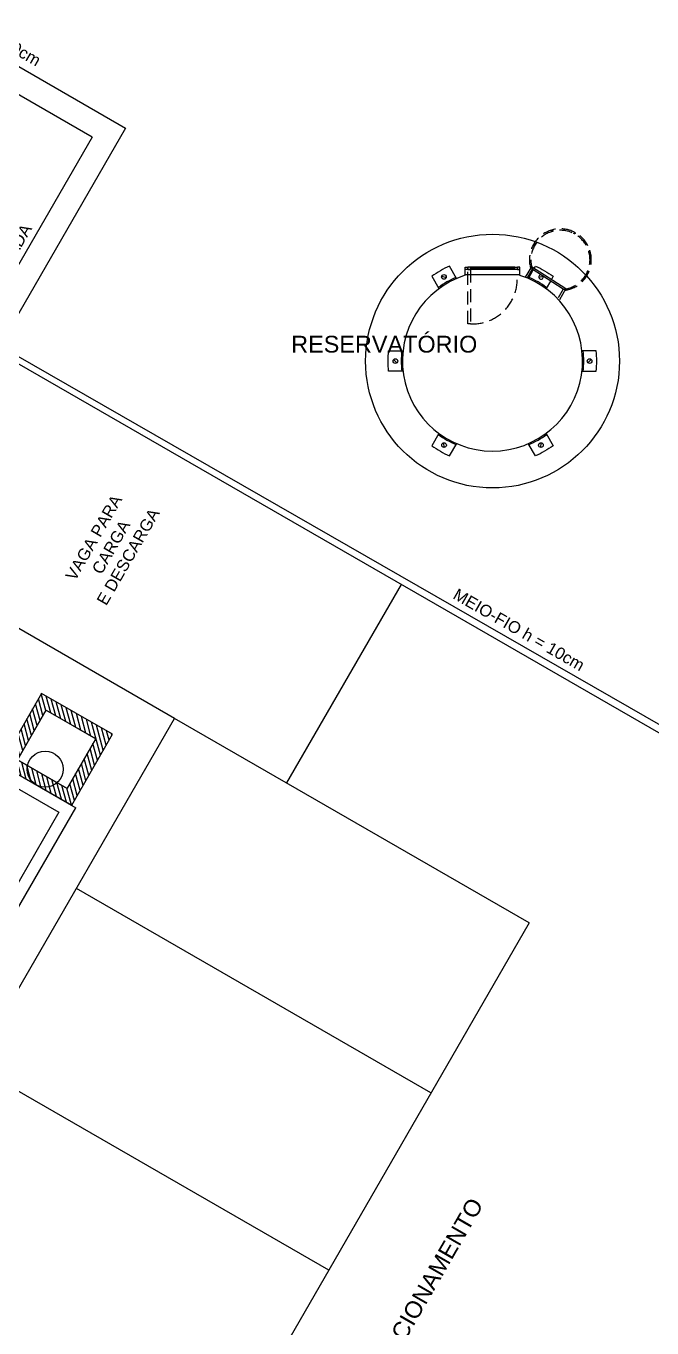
# Model space of a CAD drawing. Header units: centimetres. Extents: x 6807 to 16527, y -130 to 6110.
# Drawn here: x 14055 to 14819, y 1587 to 3178 of the extents above; entities that cross this region are included whole.
import ezdxf

# ---------------------------------------------------------------- set-up
doc = ezdxf.new("R2010")
doc.units = ezdxf.units.CM
doc.header["$LTSCALE"] = 10
for name, pattern in [('HIDDEN', [9.525, 6.35, -3.175]), ('TRACEJADO_G', [0.375, 0.25, -0.125]), ('TRAÇO-2PTOS_P', [0.625, 0.25, -0.125, 0, -0.125, 0, -0.125])]:
    doc.linetypes.add(name, pattern=pattern)
for name, color, linetype in [('A-PAREDE', 5, 'Continuous'), ('A-PISOS-CTEL', 2, 'TRACEJADO_G'), ('A-PISOS-NIVEL', 1, 'Continuous'), ('AR-ALV', 2, 'Continuous'), ('ARQ-ALV-VISTA1', 1, 'Continuous'), ('ARQ-ALV-VISTA2', 1, 'Continuous'), ('ARQ-COB-PROJ', 8, 'TRAÇO-2PTOS_P'), ('ARQ-TXT-1_050', 2, 'Continuous'), ('ARQ-TXT-1_075', 2, 'Continuous'), ('EST-MET-CORTE', 5, 'Continuous'), ('INCENDIO', 5, 'FENCELINE2'), ('PRES-AZUL', 164, 'Continuous')]:
    doc.layers.add(name, color=color, linetype=linetype)
doc.styles.add('ESC-50-A20', font='arial.ttf', dxfattribs={"height": 0.1})
doc.linetypes.add('FENCELINE2', pattern='A,6.35,-2.54,[132,ltypeshp.shx,S=2.54,R=0,X=-2.54,Y=0],-2.54,25.4', length=36.83)

# ---------------------------------------------------------------- blocks, each defined once
blk = doc.blocks.new('A$C546B36FD')
h = blk.add_hatch()
h.set_pattern_fill('_USER', color=250, scale=5, angle=45, style=0, pattern_type=0)
h.set_pattern_definition([(135, (35.575, -31.72434), (0.03535534, 0.03535534), [])])
h.paths.add_polyline_path([(0, 1), (0, 0), (1, 0), (1, 1)])
h.paths.add_polyline_path([(0.15, 0.85), (0.15, 0.15), (0.85, 0.15), (0.85, 0.85)], flags=16)
at = {"color": 2, "linetype": 'Continuous'}
for points in [[(0, 0), (1, 0), (1, 1), (0, 1)], [(0.15, 0.15), (0.85, 0.15), (0.85, 0.85), (0.15, 0.85)]]:
    blk.add_lwpolyline(points, close=True, dxfattribs=at)

msp = doc.modelspace()

# ---------------------------------------------------------------- linework, layer by layer
at = {"color": 2, "linetype": 'Continuous'}
msp.add_lwpolyline([(14079.2, 2342.1), (14139.9, 2307.3), (14105, 2246.6), (14044.3, 2281.4)], close=True, dxfattribs=at)
msp.add_circle((14078.1, 2270.1), 22)
at = {"layer": 'A-PAREDE', "color": 251}
for p, q in [((13923, 1889.5), (14115.4, 2223)), ((14094.9, 2217.5), (14009.9, 2070.2))]:
    msp.add_line(p, q, dxfattribs=at)
at = {"layer": 'A-PISOS-CTEL', "color": 251, "linetype": 'TRACEJADO_G', "ltscale": 150}
msp.add_lwpolyline([(12597.8, 1938.1), (13474.7, 3458.3), (14176.4, 3053.6), (13299.5, 1533.4)], close=True, dxfattribs=at)
at = {"layer": 'A-PISOS-NIVEL', "color": 251}
for p, q in [((14135.4, 3042.6), (13537.7, 3387.4)), ((14135.4, 3042.6), (13853.1, 2553.2)), ((13996.8, 2802.3), (15524.5, 1924.3)), ((15524.5, 1912.3), (13993, 2795.7)), ((14236.1, 2332.2), (13853.1, 2553.2)), ((14512.7, 2495.9), (14372.8, 2253.4)), ((13661.5, 1336.1), (14236.1, 2332.2)), ((14669.2, 2082.4), (14236.1, 2332.2)), ((14549.3, 1874.5), (14116.2, 2124.3)), ((14669.2, 2082.4), (14099.6, 1094.9)), ((14424.4, 1658), (13991.3, 1907.8))]:
    msp.add_line(p, q, dxfattribs=at)
at = {"layer": 'AR-ALV', "color": 251}
for p, q in [((14020.1, 2277.9), (14115.4, 2223)), ((14012.6, 2264.9), (14094.9, 2217.5))]:
    msp.add_line(p, q, dxfattribs=at)
at = {"layer": 'ARQ-ALV-VISTA1', "color": 251, "ltscale": 0.1}
for p, q in [((14562.4, 2872.4), (14567.9, 2870.9)), ((14686.3, 2872.3), (14680.9, 2870.9)), ((14503.7, 2770.8), (14507.8, 2766.8)), ((14745.1, 2770.8), (14741, 2766.8)), ((14565.9, 2663.3), (14564.4, 2668.8)), ((14682.9, 2663.3), (14684.4, 2668.8))]:
    msp.add_line(p, q, dxfattribs=at)
for points in [[(14580.6, 2869.8), (14571.9, 2884.9, 0.044204), (14550.3, 2872.4), (14559, 2857.3)], [(14675.2, 2882), (14676.9, 2884.9, -0.044204), (14698.5, 2872.4), (14696.3, 2868.5)], [(14515.1, 2756.3), (14497.6, 2756.3, -0.044204), (14497.6, 2781.3), (14515.1, 2781.3)], [(14733.7, 2756.3), (14751.2, 2756.3, 0.044204), (14751.2, 2781.3), (14733.7, 2781.3)], [(14559, 2680.4), (14550.3, 2665.3, 0.044204), (14571.9, 2652.8), (14580.7, 2667.9)], [(14689.8, 2680.4), (14698.5, 2665.3, -0.044204), (14676.9, 2652.8), (14668.1, 2667.9)]]:
    msp.add_lwpolyline(points, format="xyb", dxfattribs=at)
for points in [[(14668.2, 2869.8), (14674.1, 2880.1)], [(14695.2, 2866.6), (14689.8, 2857.3)]]:
    msp.add_lwpolyline(points, dxfattribs=at)
for centre, radius in [((14624.5, 2768.8), 155), ((14565.1, 2871.6), 2.85), ((14505.8, 2768.8), 2.85), ((14743, 2768.8), 2.85), ((14565.2, 2666.1), 2.85), ((14683.6, 2666.1), 2.85)]:
    msp.add_circle(centre, radius, dxfattribs=at)
for centre, radius, start, end in [((14631.6, 2756.5), 125.8, 114.3366, 125.6634), ((14617.2, 2756.5), 125.8, 54.3366, 65.6634), ((14683.7, 2871.6), 2.85, 102.5365, 11.9947), ((14638.8, 2768.8), 125.8, 174.3366, 185.6634), ((14610, 2768.8), 125.8, 354.3366, 5.6634), ((14631.7, 2781.2), 125.8, 234.3366, 245.6634), ((14617.1, 2781.2), 125.8, 294.3366, 305.6634)]:
    msp.add_arc(centre, radius, start, end, dxfattribs=at)
at = {"layer": 'ARQ-ALV-VISTA2', "color": 251, "ltscale": 0.1}
for p, q in [((14671.9, 2884.1), (14664.5, 2871.3)), ((14673, 2880.9), (14666.9, 2870.5)), ((14714, 2857), (14671.9, 2884.1)), ((14710.9, 2856.5), (14673, 2880.9)), ((14710.9, 2856.5), (14704.7, 2845.9)), ((14706.6, 2844.1), (14714, 2857))]:
    msp.add_line(p, q, dxfattribs=at)
msp.add_arc((14624.4, 2768.8), 110, 107.6647, 72.2178, dxfattribs=at)
at = {"layer": 'ARQ-COB-PROJ', "color": 251, "linetype": 'HIDDEN', "ltscale": 0.04}
for p, q in [((14697.3, 2927.2), (14696.8, 2928.9)), ((14676.6, 2911.4), (14675.1, 2912.3)), ((14741.8, 2902.9), (14743.5, 2903.3)), ((14738.7, 2874.7), (14740.1, 2873.9))]:
    msp.add_line(p, q, dxfattribs=at)
msp.add_lwpolyline([(14724.1, 2924.5), (14725, 2925.9)], dxfattribs=at)
at = {"layer": 'ARQ-COB-PROJ', "color": 251, "linetype": 'HIDDEN', "ltscale": 0.25}
msp.add_lwpolyline([(14597.5, 2814.3), (14594.5, 2814.3), (14594.5, 2880.6), (14597.5, 2880.6)], close=True, dxfattribs=at)
at = {"layer": 'ARQ-COB-PROJ', "color": 251, "linetype": 'HIDDEN', "ltscale": 0.04}
for centre in [(14697.1, 2928), (14675.8, 2911.9), (14724.5, 2925.2), (14742.7, 2903.1), (14739.4, 2874.3)]:
    msp.add_circle(centre, 0.833, dxfattribs=at)
at = {"layer": 'ARQ-COB-PROJ', "color": 251, "linetype": 'HIDDEN', "ltscale": 0.25}
for centre, radius, start, end in [((14707.3, 2892.6), 37.8, 278.7573, 195.7453), ((14707.4, 2892.5), 36.1, 275.5395, 198.3534), ((14599.9, 2869), 54.8, 267.5682, 5.4773)]:
    msp.add_arc(centre, radius, start, end, dxfattribs=at)
at = {"layer": 'EST-MET-CORTE', "color": 251}
for p, q in [((14591, 2873.7), (14591, 2883.6)), ((14658, 2873.6), (14658, 2883.6))]:
    msp.add_line(p, q, dxfattribs=at)
at = {"layer": 'EST-MET-CORTE', "color": 251, "ltscale": 0.1}
for p, q in [((14651.5, 2883.6), (14597.5, 2883.6)), ((14651.5, 2880.6), (14597.5, 2880.6))]:
    msp.add_line(p, q, dxfattribs=at)
for points in [[(14594, 2883.6), (14594, 2880.6), (14591, 2880.6), (14591, 2883.6)], [(14594.5, 2883.6), (14594.5, 2880.6), (14597.5, 2880.6), (14597.5, 2883.6)], [(14654.5, 2883.6), (14654.5, 2880.6), (14651.5, 2880.6), (14651.5, 2883.6)], [(14655, 2883.6), (14655, 2880.6), (14658, 2880.6), (14658, 2883.6)]]:
    msp.add_lwpolyline(points, close=True, dxfattribs=at)
at = {"layer": 'PRES-AZUL', "color": 251, "ltscale": 0.1}
for p, q in [((14651.5, 2882.1), (14597.5, 2882.1)), ((14658, 2874.3), (14591, 2874.3))]:
    msp.add_line(p, q, dxfattribs=at)

# ---------------------------------------------------------------- block references
at = {"layer": 'INCENDIO', "color": 251, "linetype": 'Continuous', "xscale": 100, "yscale": 100, "zscale": 100, "rotation": 330.1246665334064}
msp.add_blockref('A$C546B36FD', (14023.8, 2275.9), dxfattribs=at)

# ---------------------------------------------------------------- texts
at = {"layer": 'ARQ-TXT-1_050', "color": 251, "insert": (14377.2, 2799.7), "char_height": 20.48, "attachment_point": 1, "style": 'ESC-50-A20'}
msp.add_mtext_dynamic_manual_height_columns('\\pi1.3469;RESERVATÓRIO       ', width=4.461, gutter_width=1, heights=[0], dxfattribs=at)
at = {"layer": 'ARQ-TXT-1_050', "color": 251, "insert": (14405.1, 1417), "char_height": 20.48, "attachment_point": 1, "rotation": 60.0228, "style": 'ESC-50-A20'}
msp.add_mtext_dynamic_manual_height_columns('\\pi114.04;ESTACIONAMENTO       ', width=4.461, gutter_width=1, heights=[0], dxfattribs=at)
at = {"layer": 'ARQ-TXT-1_075', "color": 251, "char_height": 14.4, "attachment_point": 1, "style": 'ESC-50-A20'}
for s, insert, width, rotation in [('PROJEÇÃO COBERTURA - BEIRAL 90cm', (13739.6, 3334.1), 435.581, 330.0228), ('CALÇADA ', (14002.7, 2855.8), 88.038, 60.0228), ('\\pi23.946;VAGA PARA \\P\\pi46.768;CARGA \\P\\pi16.878;E DESCARGA ', (14090.2, 2485.6), 164.103, 60.0228), ('\\pi73.498;MEIO-FIO h = 10cm', (14518.4, 2528.4), 324.737, 330.114)]:
    msp.add_mtext(s, dxfattribs=dict(at, insert=insert, width=width, rotation=rotation))

doc.saveas('drawing.dxf')
